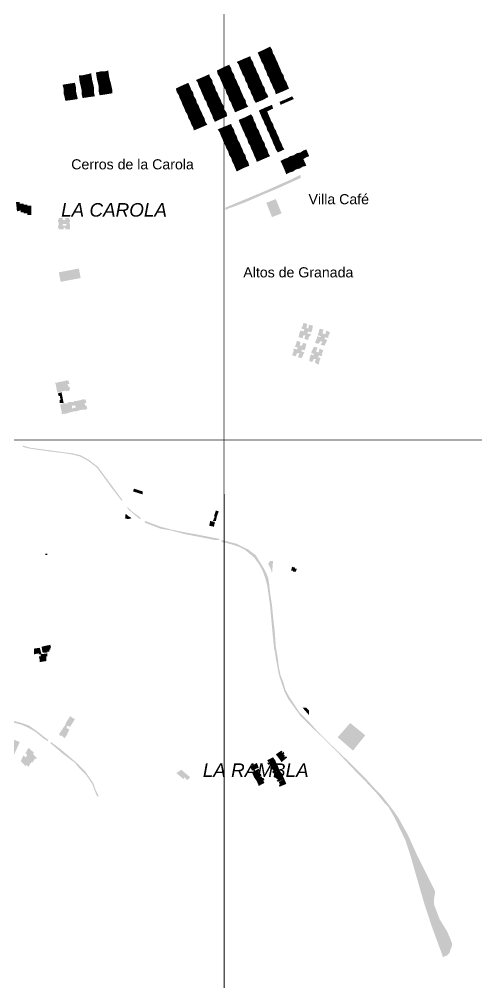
# Model space of a CAD drawing. Header units: millimetres. Extents: x -3588 to 75209, y -3737 to 38254.
# Drawn here: x 27976 to 28627, y 15898 to 17269 of the extents above; entities that cross this region are included whole.
import ezdxf

# ---------------------------------------------------------------- set-up
doc = ezdxf.new("R2010")
doc.units = ezdxf.units.MM
for name, color, linetype in [('H', 250, 'Continuous'), ('P', 253, 'Continuous'), ('T', 7, 'Continuous')]:
    doc.layers.add(name, color=color, linetype=linetype)

msp = doc.modelspace()

# ---------------------------------------------------------------- hatches: boundary and pattern name
at = {"layer": 'H', "linetype": 'Continuous'}
for points in [[(28335.563, 17225.967), (28325.96, 17221.726), (28324.84, 17225.967), (28332.746, 17229.92), (28335.563, 17225.967), (28335.563, 17225.967)], [(28305.636, 17212.412), (28297.746, 17208.187), (28294.913, 17212.412), (28304.515, 17216.365), (28305.636, 17212.412), (28305.636, 17212.412)], [(28325.96, 17221.726), (28316.646, 17217.773), (28315.238, 17221.726), (28324.84, 17225.967), (28325.96, 17221.726), (28325.96, 17221.726)], [(28328.793, 17216.365), (28319.191, 17212.412), (28316.646, 17217.773), (28325.96, 17221.726), (28328.793, 17216.365), (28328.793, 17216.365)], [(28330.201, 17212.412), (28320.599, 17208.187), (28319.191, 17212.412), (28328.793, 17216.365), (28330.201, 17212.412), (28330.201, 17212.412)], [(28336.971, 17220.317), (28328.793, 17216.365), (28325.96, 17221.726), (28335.563, 17225.967), (28336.971, 17220.317), (28336.971, 17220.317)], [(28339.516, 17216.365), (28330.201, 17212.412), (28328.793, 17216.365), (28336.971, 17220.317), (28339.516, 17216.365), (28339.516, 17216.365)], [(28340.924, 17212.412), (28332.746, 17208.187), (28330.201, 17212.412), (28339.516, 17216.365), (28340.924, 17212.412), (28340.924, 17212.412)], [(28267.819, 17194.632), (28258.217, 17190.679), (28257.096, 17196.04), (28264.986, 17199.993), (28267.819, 17194.632), (28267.819, 17194.632)], [(28277.421, 17198.872), (28267.819, 17194.632), (28264.986, 17199.993), (28274.588, 17204.234), (28277.421, 17198.872), (28277.421, 17198.872)], [(28297.746, 17208.187), (28288.144, 17204.234), (28285.311, 17208.187), (28294.913, 17212.412), (28297.746, 17208.187), (28297.746, 17208.187)], [(28298.866, 17204.234), (28289.552, 17199.993), (28288.144, 17204.234), (28297.746, 17208.187), (28298.866, 17204.234), (28298.866, 17204.234)], [(28301.683, 17198.872), (28292.097, 17194.632), (28289.552, 17199.993), (28298.866, 17204.234), (28301.683, 17198.872), (28301.683, 17198.872)], [(28308.468, 17208.187), (28298.866, 17204.234), (28297.746, 17208.187), (28305.636, 17212.412), (28308.468, 17208.187), (28308.468, 17208.187)], [(28309.877, 17202.809), (28301.683, 17198.872), (28298.866, 17204.234), (28308.468, 17208.187), (28309.877, 17202.809), (28309.877, 17202.809)], [(28312.421, 17198.872), (28303.107, 17194.632), (28301.683, 17198.872), (28309.877, 17202.809), (28312.421, 17198.872), (28312.421, 17198.872)], [(28332.746, 17208.187), (28323.432, 17204.234), (28320.599, 17208.187), (28330.201, 17212.412), (28332.746, 17208.187), (28332.746, 17208.187)], [(28334.154, 17202.809), (28324.84, 17198.872), (28323.432, 17204.234), (28332.746, 17208.187), (28334.154, 17202.809), (28334.154, 17202.809)], [(28336.971, 17198.872), (28327.385, 17194.632), (28324.84, 17198.872), (28334.154, 17202.809), (28336.971, 17198.872), (28336.971, 17198.872)], [(28343.757, 17206.762), (28334.154, 17202.809), (28332.746, 17208.187), (28340.924, 17212.412), (28343.757, 17206.762), (28343.757, 17206.762)], [(28345.165, 17202.809), (28336.971, 17198.872), (28334.154, 17202.809), (28343.757, 17206.762), (28345.165, 17202.809), (28345.165, 17202.809)], [(28347.709, 17197.448), (28338.395, 17193.223), (28336.971, 17198.872), (28345.165, 17202.809), (28347.709, 17197.448), (28347.709, 17197.448)], [(28067.388, 17181.076), (28061.739, 17179.668), (28060.619, 17189.27), (28065.98, 17189.27), (28067.388, 17181.076), (28067.388, 17181.076)], [(28074.174, 17182.485), (28071.341, 17181.076), (28067.388, 17181.076), (28065.98, 17189.27), (28072.75, 17190.679), (28074.174, 17182.485), (28074.174, 17182.485)], [(28079.535, 17182.485), (28074.174, 17182.485), (28072.75, 17190.679), (28078.111, 17192.087), (28079.535, 17182.485), (28079.535, 17182.485)], [(28093.074, 17185.317), (28086.305, 17183.909), (28084.896, 17193.223), (28091.666, 17194.632), (28093.074, 17185.317), (28093.074, 17185.317)], [(28098.436, 17186.438), (28095.619, 17185.317), (28093.074, 17185.317), (28091.666, 17194.632), (28097.027, 17194.632), (28098.436, 17186.438), (28098.436, 17186.438)], [(28105.221, 17181.076), (28097.027, 17179.668), (28095.619, 17185.317), (28098.436, 17186.438), (28103.813, 17186.438), (28105.221, 17181.076), (28105.221, 17181.076)], [(28103.813, 17186.438), (28098.436, 17186.438), (28097.027, 17194.632), (28102.389, 17196.04), (28103.813, 17186.438), (28103.813, 17186.438)], [(28237.892, 17182.485), (28229.986, 17178.548), (28227.169, 17182.485), (28236.772, 17186.438), (28237.892, 17182.485), (28237.892, 17182.485)], [(28247.494, 17186.438), (28237.892, 17182.485), (28236.772, 17186.438), (28246.086, 17190.679), (28247.494, 17186.438), (28247.494, 17186.438)], [(28250.311, 17182.485), (28240.709, 17178.548), (28237.892, 17182.485), (28247.494, 17186.438), (28250.311, 17182.485), (28250.311, 17182.485)], [(28269.227, 17190.679), (28261.033, 17186.438), (28258.217, 17190.679), (28267.819, 17194.632), (28269.227, 17190.679), (28269.227, 17190.679)], [(28271.772, 17186.438), (28262.458, 17182.485), (28261.033, 17186.438), (28269.227, 17190.679), (28271.772, 17186.438), (28271.772, 17186.438)], [(28273.18, 17181.076), (28264.986, 17177.123), (28262.458, 17182.485), (28271.772, 17186.438), (28273.18, 17181.076), (28273.18, 17181.076)], [(28278.541, 17194.632), (28269.227, 17190.679), (28267.819, 17194.632), (28277.421, 17198.872), (28278.541, 17194.632), (28278.541, 17194.632)], [(28281.358, 17190.679), (28271.772, 17186.438), (28269.227, 17190.679), (28278.541, 17194.632), (28281.358, 17190.679), (28281.358, 17190.679)], [(28282.782, 17185.317), (28273.18, 17181.076), (28271.772, 17186.438), (28281.358, 17190.679), (28282.782, 17185.317), (28282.782, 17185.317)], [(28303.107, 17194.632), (28293.505, 17190.679), (28292.097, 17194.632), (28301.683, 17198.872), (28303.107, 17194.632), (28303.107, 17194.632)], [(28305.636, 17190.679), (28296.322, 17186.438), (28293.505, 17190.679), (28303.107, 17194.632), (28305.636, 17190.679), (28305.636, 17190.679)], [(28307.06, 17185.317), (28297.746, 17181.076), (28296.322, 17186.438), (28305.636, 17190.679), (28307.06, 17185.317), (28307.06, 17185.317)], [(28313.83, 17194.632), (28305.636, 17190.679), (28303.107, 17194.632), (28312.421, 17198.872), (28313.83, 17194.632), (28313.83, 17194.632)], [(28316.646, 17189.27), (28307.06, 17185.317), (28305.636, 17190.679), (28313.83, 17194.632), (28316.646, 17189.27), (28316.646, 17189.27)], [(28318.071, 17185.317), (28309.877, 17181.076), (28307.06, 17185.317), (28316.646, 17189.27), (28318.071, 17185.317), (28318.071, 17185.317)], [(28338.395, 17193.223), (28328.793, 17189.27), (28327.385, 17194.632), (28336.971, 17198.872), (28338.395, 17193.223), (28338.395, 17193.223)], [(28340.924, 17189.27), (28331.61, 17185.317), (28328.793, 17189.27), (28338.395, 17193.223), (28340.924, 17189.27), (28340.924, 17189.27)], [(28342.332, 17185.317), (28332.746, 17181.076), (28331.61, 17185.317), (28340.924, 17189.27), (28342.332, 17185.317), (28342.332, 17185.317)], [(28349.118, 17193.223), (28340.924, 17189.27), (28338.395, 17193.223), (28347.709, 17197.448), (28349.118, 17193.223), (28349.118, 17193.223)], [(28351.934, 17189.27), (28342.332, 17185.317), (28340.924, 17189.27), (28349.118, 17193.223), (28351.934, 17189.27), (28351.934, 17189.27)], [(28353.071, 17183.909), (28345.165, 17179.668), (28342.332, 17185.317), (28351.934, 17189.27), (28353.071, 17183.909), (28353.071, 17183.909)], [(28047.064, 17171.762), (28038.886, 17170.354), (28037.461, 17175.715), (28045.655, 17177.123), (28047.064, 17171.762), (28047.064, 17171.762)], [(28056.378, 17172.898), (28047.064, 17171.762), (28045.655, 17177.123), (28054.97, 17178.548), (28056.378, 17172.898), (28056.378, 17172.898)], [(28056.378, 17167.537), (28048.2, 17164.993), (28047.064, 17171.762), (28056.378, 17172.898), (28056.378, 17167.537), (28056.378, 17167.537)], [(28071.341, 17175.715), (28063.163, 17174.307), (28061.739, 17179.668), (28067.388, 17181.076), (28071.341, 17181.076), (28071.341, 17175.715), (28071.341, 17175.715)], [(28072.75, 17170.354), (28064.572, 17167.537), (28063.163, 17174.307), (28071.341, 17175.715), (28072.75, 17170.354), (28072.75, 17170.354)], [(28080.944, 17177.123), (28071.341, 17175.715), (28071.341, 17181.076), (28074.174, 17182.485), (28079.535, 17182.485), (28080.944, 17177.123), (28080.944, 17177.123)], [(28082.064, 17171.762), (28072.75, 17170.354), (28071.341, 17175.715), (28080.944, 17177.123), (28082.064, 17171.762), (28082.064, 17171.762)], [(28097.027, 17179.668), (28087.713, 17178.548), (28086.305, 17183.909), (28093.074, 17185.317), (28095.619, 17185.317), (28097.027, 17179.668), (28097.027, 17179.668)], [(28097.027, 17174.307), (28088.849, 17172.898), (28087.713, 17178.548), (28097.027, 17179.668), (28097.027, 17174.307), (28097.027, 17174.307)], [(28098.436, 17167.537), (28088.849, 17166.113), (28088.849, 17172.898), (28097.027, 17174.307), (28098.436, 17167.537), (28098.436, 17167.537)], [(28106.629, 17175.715), (28097.027, 17174.307), (28097.027, 17179.668), (28105.221, 17181.076), (28106.629, 17175.715), (28106.629, 17175.715)], [(28108.038, 17168.946), (28098.436, 17167.537), (28097.027, 17174.307), (28106.629, 17175.715), (28108.038, 17168.946), (28108.038, 17168.946)], [(28209.661, 17168.946), (28200.059, 17164.993), (28198.651, 17170.354), (28206.845, 17174.307), (28209.661, 17168.946), (28209.661, 17168.946)], [(28218.976, 17172.898), (28209.661, 17168.946), (28206.845, 17174.307), (28216.447, 17178.548), (28218.976, 17172.898), (28218.976, 17172.898)], [(28220.384, 17168.946), (28210.798, 17164.993), (28209.661, 17168.946), (28218.976, 17172.898), (28220.384, 17168.946), (28220.384, 17168.946)], [(28240.709, 17178.548), (28231.122, 17174.307), (28229.986, 17178.548), (28237.892, 17182.485), (28240.709, 17178.548), (28240.709, 17178.548)], [(28242.133, 17172.898), (28233.939, 17168.946), (28231.122, 17174.307), (28240.709, 17178.548), (28242.133, 17172.898), (28242.133, 17172.898)], [(28244.662, 17168.946), (28235.347, 17164.993), (28233.939, 17168.946), (28242.133, 17172.898), (28244.662, 17168.946), (28244.662, 17168.946)], [(28251.447, 17177.123), (28242.133, 17172.898), (28240.709, 17178.548), (28250.311, 17182.485), (28251.447, 17177.123), (28251.447, 17177.123)], [(28254.264, 17172.898), (28244.662, 17168.946), (28242.133, 17172.898), (28251.447, 17177.123), (28254.264, 17172.898), (28254.264, 17172.898)], [(28255.672, 17167.537), (28246.086, 17163.584), (28244.662, 17168.946), (28254.264, 17172.898), (28255.672, 17167.537), (28255.672, 17167.537)], [(28275.997, 17177.123), (28266.411, 17172.898), (28264.986, 17177.123), (28273.18, 17181.076), (28275.997, 17177.123), (28275.997, 17177.123)], [(28277.421, 17172.898), (28269.227, 17168.946), (28266.411, 17172.898), (28275.997, 17177.123), (28277.421, 17172.898), (28277.421, 17172.898)], [(28279.95, 17167.537), (28270.636, 17163.584), (28269.227, 17168.946), (28277.421, 17172.898), (28279.95, 17167.537), (28279.95, 17167.537)], [(28285.311, 17181.076), (28275.997, 17177.123), (28273.18, 17181.076), (28282.782, 17185.317), (28285.311, 17181.076), (28285.311, 17181.076)], [(28286.735, 17177.123), (28277.421, 17172.898), (28275.997, 17177.123), (28285.311, 17181.076), (28286.735, 17177.123), (28286.735, 17177.123)], [(28289.552, 17171.762), (28279.95, 17167.537), (28277.421, 17172.898), (28286.735, 17177.123), (28289.552, 17171.762), (28289.552, 17171.762)], [(28309.877, 17181.076), (28300.274, 17177.123), (28297.746, 17181.076), (28307.06, 17185.317), (28309.877, 17181.076), (28309.877, 17181.076)], [(28311.285, 17175.715), (28301.683, 17171.762), (28300.274, 17177.123), (28309.877, 17181.076), (28311.285, 17175.715), (28311.285, 17175.715)], [(28313.83, 17171.762), (28304.515, 17167.537), (28301.683, 17171.762), (28311.285, 17175.715), (28313.83, 17171.762), (28313.83, 17171.762)], [(28320.599, 17179.668), (28311.285, 17175.715), (28309.877, 17181.076), (28318.071, 17185.317), (28320.599, 17179.668), (28320.599, 17179.668)], [(28322.007, 17175.715), (28313.83, 17171.762), (28311.285, 17175.715), (28320.599, 17179.668), (28322.007, 17175.715), (28322.007, 17175.715)], [(28324.84, 17171.762), (28315.238, 17167.537), (28313.83, 17171.762), (28322.007, 17175.715), (28324.84, 17171.762), (28324.84, 17171.762)], [(28345.165, 17179.668), (28335.563, 17175.715), (28332.746, 17181.076), (28342.332, 17185.317), (28345.165, 17179.668), (28345.165, 17179.668)], [(28346.285, 17175.715), (28336.971, 17171.762), (28335.563, 17175.715), (28345.165, 17179.668), (28346.285, 17175.715), (28346.285, 17175.715)], [(28349.118, 17171.762), (28339.516, 17167.537), (28336.971, 17171.762), (28346.285, 17175.715), (28349.118, 17171.762), (28349.118, 17171.762)], [(28355.887, 17179.668), (28346.285, 17175.715), (28345.165, 17179.668), (28353.071, 17183.909), (28355.887, 17179.668), (28355.887, 17179.668)], [(28357.296, 17175.715), (28349.118, 17171.762), (28346.285, 17175.715), (28355.887, 17179.668), (28357.296, 17175.715), (28357.296, 17175.715)], [(28359.84, 17170.354), (28350.526, 17166.113), (28349.118, 17171.762), (28357.296, 17175.715), (28359.84, 17170.354), (28359.84, 17170.354)], [(28048.2, 17164.993), (28038.886, 17163.584), (28038.886, 17170.354), (28047.064, 17171.762), (28048.2, 17164.993), (28048.2, 17164.993)], [(28049.608, 17159.343), (28040.294, 17158.223), (28038.886, 17163.584), (28048.2, 17164.993), (28049.608, 17159.343), (28049.608, 17159.343)], [(28049.608, 17153.982), (28041.414, 17152.846), (28040.294, 17158.223), (28049.608, 17159.343), (28049.608, 17153.982), (28049.608, 17153.982)], [(28057.786, 17160.752), (28049.608, 17159.343), (28048.2, 17164.993), (28056.378, 17167.537), (28057.786, 17160.752), (28057.786, 17160.752)], [(28059.21, 17155.39), (28049.608, 17153.982), (28049.608, 17159.343), (28057.786, 17160.752), (28059.21, 17155.39), (28059.21, 17155.39)], [(28074.174, 17163.584), (28064.572, 17162.16), (28064.572, 17167.537), (28072.75, 17170.354), (28074.174, 17163.584), (28074.174, 17163.584)], [(28075.294, 17158.223), (28065.98, 17156.799), (28064.572, 17162.16), (28074.174, 17163.584), (28075.294, 17158.223), (28075.294, 17158.223)], [(28082.064, 17164.993), (28074.174, 17163.584), (28072.75, 17170.354), (28082.064, 17171.762), (28082.064, 17164.993), (28082.064, 17164.993)], [(28083.488, 17159.343), (28075.294, 17158.223), (28074.174, 17163.584), (28082.064, 17164.993), (28083.488, 17159.343), (28083.488, 17159.343)], [(28099.86, 17162.16), (28090.258, 17160.752), (28088.849, 17166.113), (28098.436, 17167.537), (28099.86, 17162.16), (28099.86, 17162.16)], [(28108.038, 17163.584), (28099.86, 17162.16), (28098.436, 17167.537), (28108.038, 17168.946), (28108.038, 17163.584), (28108.038, 17163.584)], [(28210.798, 17164.993), (28202.892, 17160.752), (28200.059, 17164.993), (28209.661, 17168.946), (28210.798, 17164.993), (28210.798, 17164.993)], [(28213.614, 17160.752), (28204.012, 17156.799), (28202.892, 17160.752), (28210.798, 17164.993), (28213.614, 17160.752), (28213.614, 17160.752)], [(28215.023, 17155.39), (28206.845, 17151.437), (28204.012, 17156.799), (28213.614, 17160.752), (28215.023, 17155.39), (28215.023, 17155.39)], [(28223.217, 17164.993), (28213.614, 17160.752), (28210.798, 17164.993), (28220.384, 17168.946), (28223.217, 17164.993), (28223.217, 17164.993)], [(28224.337, 17159.343), (28215.023, 17155.39), (28213.614, 17160.752), (28223.217, 17164.993), (28224.337, 17159.343), (28224.337, 17159.343)], [(28227.169, 17155.39), (28217.567, 17151.437), (28215.023, 17155.39), (28224.337, 17159.343), (28227.169, 17155.39), (28227.169, 17155.39)], [(28246.086, 17163.584), (28237.892, 17159.343), (28235.347, 17164.993), (28244.662, 17168.946), (28246.086, 17163.584), (28246.086, 17163.584)], [(28248.903, 17159.343), (28239.3, 17155.39), (28237.892, 17159.343), (28246.086, 17163.584), (28248.903, 17159.343), (28248.903, 17159.343)], [(28250.311, 17155.39), (28242.133, 17151.437), (28239.3, 17155.39), (28248.903, 17159.343), (28250.311, 17155.39), (28250.311, 17155.39)], [(28258.217, 17163.584), (28248.903, 17159.343), (28246.086, 17163.584), (28255.672, 17167.537), (28258.217, 17163.584), (28258.217, 17163.584)], [(28259.625, 17159.343), (28250.311, 17155.39), (28248.903, 17159.343), (28258.217, 17163.584), (28259.625, 17159.343), (28259.625, 17159.343)], [(28262.458, 17153.982), (28252.855, 17150.029), (28250.311, 17155.39), (28259.625, 17159.343), (28262.458, 17153.982), (28262.458, 17153.982)], [(28281.358, 17163.584), (28273.18, 17159.343), (28270.636, 17163.584), (28279.95, 17167.537), (28281.358, 17163.584), (28281.358, 17163.584)], [(28284.191, 17158.223), (28274.588, 17153.982), (28273.18, 17159.343), (28281.358, 17163.584), (28284.191, 17158.223), (28284.191, 17158.223)], [(28285.311, 17153.982), (28277.421, 17150.029), (28274.588, 17153.982), (28284.191, 17158.223), (28285.311, 17153.982), (28285.311, 17153.982)], [(28290.96, 17167.537), (28281.358, 17163.584), (28279.95, 17167.537), (28289.552, 17171.762), (28290.96, 17167.537), (28290.96, 17167.537)], [(28293.505, 17162.16), (28284.191, 17158.223), (28281.358, 17163.584), (28290.96, 17167.537), (28293.505, 17162.16), (28293.505, 17162.16)], [(28294.913, 17158.223), (28285.311, 17153.982), (28284.191, 17158.223), (28293.505, 17162.16), (28294.913, 17158.223), (28294.913, 17158.223)], [(28297.746, 17153.982), (28288.144, 17150.029), (28285.311, 17153.982), (28294.913, 17158.223), (28297.746, 17153.982), (28297.746, 17153.982)], [(28315.238, 17167.537), (28305.636, 17163.584), (28304.515, 17167.537), (28313.83, 17171.762), (28315.238, 17167.537), (28315.238, 17167.537)], [(28318.071, 17162.16), (28308.468, 17158.223), (28305.636, 17163.584), (28315.238, 17167.537), (28318.071, 17162.16), (28318.071, 17162.16)], [(28319.191, 17158.223), (28309.877, 17153.982), (28308.468, 17158.223), (28318.071, 17162.16), (28319.191, 17158.223), (28319.191, 17158.223)], [(28322.007, 17153.982), (28312.421, 17150.029), (28309.877, 17153.982), (28319.191, 17158.223), (28322.007, 17153.982), (28322.007, 17153.982)], [(28325.96, 17166.113), (28318.071, 17162.16), (28315.238, 17167.537), (28324.84, 17171.762), (28325.96, 17166.113), (28325.96, 17166.113)], [(28328.793, 17162.16), (28319.191, 17158.223), (28318.071, 17162.16), (28325.96, 17166.113), (28328.793, 17162.16), (28328.793, 17162.16)], [(28330.201, 17158.223), (28322.007, 17153.982), (28319.191, 17158.223), (28328.793, 17162.16), (28330.201, 17158.223), (28330.201, 17158.223)], [(28350.526, 17166.113), (28340.924, 17162.16), (28339.516, 17167.537), (28349.118, 17171.762), (28350.526, 17166.113), (28350.526, 17166.113)], [(28366.61, 17155.39), (28357.296, 17151.437), (28355.887, 17155.39), (28364.081, 17159.343), (28366.61, 17155.39), (28366.61, 17155.39)], [(28217.567, 17151.437), (28208.253, 17147.213), (28206.845, 17151.437), (28215.023, 17155.39), (28217.567, 17151.437), (28217.567, 17151.437)], [(28218.976, 17146.076), (28210.798, 17141.835), (28208.253, 17147.213), (28217.567, 17151.437), (28218.976, 17146.076), (28218.976, 17146.076)], [(28221.808, 17141.835), (28212.206, 17137.898), (28210.798, 17141.835), (28218.976, 17146.076), (28221.808, 17141.835), (28221.808, 17141.835)], [(28228.578, 17150.029), (28218.976, 17146.076), (28217.567, 17151.437), (28227.169, 17155.39), (28228.578, 17150.029), (28228.578, 17150.029)], [(28231.122, 17146.076), (28221.808, 17141.835), (28218.976, 17146.076), (28228.578, 17150.029), (28231.122, 17146.076), (28231.122, 17146.076)], [(28232.531, 17141.835), (28223.217, 17137.898), (28221.808, 17141.835), (28231.122, 17146.076), (28232.531, 17141.835), (28232.531, 17141.835)], [(28252.855, 17150.029), (28243.541, 17146.076), (28242.133, 17151.437), (28250.311, 17155.39), (28252.855, 17150.029), (28252.855, 17150.029)], [(28254.264, 17146.076), (28246.086, 17141.835), (28243.541, 17146.076), (28252.855, 17150.029), (28254.264, 17146.076), (28254.264, 17146.076)], [(28257.096, 17141.835), (28247.494, 17137.898), (28246.086, 17141.835), (28254.264, 17146.076), (28257.096, 17141.835), (28257.096, 17141.835)], [(28263.866, 17150.029), (28254.264, 17146.076), (28252.855, 17150.029), (28262.458, 17153.982), (28263.866, 17150.029), (28263.866, 17150.029)], [(28266.411, 17146.076), (28257.096, 17141.835), (28254.264, 17146.076), (28263.866, 17150.029), (28266.411, 17146.076), (28266.411, 17146.076)], [(28267.819, 17140.427), (28258.217, 17136.474), (28257.096, 17141.835), (28266.411, 17146.076), (28267.819, 17140.427), (28267.819, 17140.427)], [(28288.144, 17150.029), (28278.541, 17146.076), (28277.421, 17150.029), (28285.311, 17153.982), (28288.144, 17150.029), (28288.144, 17150.029)], [(28289.552, 17144.668), (28281.358, 17140.427), (28278.541, 17146.076), (28288.144, 17150.029), (28289.552, 17144.668), (28289.552, 17144.668)], [(28292.097, 17140.427), (28282.782, 17136.474), (28281.358, 17140.427), (28289.552, 17144.668), (28292.097, 17140.427), (28292.097, 17140.427)], [(28298.866, 17148.621), (28289.552, 17144.668), (28288.144, 17150.029), (28297.746, 17153.982), (28298.866, 17148.621), (28298.866, 17148.621)], [(28301.683, 17144.668), (28292.097, 17140.427), (28289.552, 17144.668), (28298.866, 17148.621), (28301.683, 17144.668), (28301.683, 17144.668)], [(28336.971, 17141.835), (28328.793, 17137.898), (28325.96, 17143.26), (28335.563, 17147.213), (28336.971, 17141.835), (28336.971, 17141.835)], [(28357.296, 17151.437), (28347.709, 17147.213), (28346.285, 17151.437), (28355.887, 17155.39), (28357.296, 17151.437), (28357.296, 17151.437)], [(28223.217, 17137.898), (28215.023, 17133.657), (28212.206, 17137.898), (28221.808, 17141.835), (28223.217, 17137.898), (28223.217, 17137.898)], [(28225.761, 17132.521), (28216.447, 17128.296), (28215.023, 17133.657), (28223.217, 17137.898), (28225.761, 17132.521), (28225.761, 17132.521)], [(28227.169, 17128.296), (28218.976, 17124.343), (28216.447, 17128.296), (28225.761, 17132.521), (28227.169, 17128.296), (28227.169, 17128.296)], [(28235.347, 17136.474), (28225.761, 17132.521), (28223.217, 17137.898), (28232.531, 17141.835), (28235.347, 17136.474), (28235.347, 17136.474)], [(28236.772, 17132.521), (28227.169, 17128.296), (28225.761, 17132.521), (28235.347, 17136.474), (28236.772, 17132.521), (28236.772, 17132.521)], [(28239.3, 17128.296), (28229.986, 17124.343), (28227.169, 17128.296), (28236.772, 17132.521), (28239.3, 17128.296), (28239.3, 17128.296)], [(28258.217, 17136.474), (28250.311, 17132.521), (28247.494, 17137.898), (28257.096, 17141.835), (28258.217, 17136.474), (28258.217, 17136.474)], [(28261.033, 17132.521), (28251.447, 17128.296), (28250.311, 17132.521), (28258.217, 17136.474), (28261.033, 17132.521), (28261.033, 17132.521)], [(28262.458, 17126.888), (28254.264, 17122.935), (28251.447, 17128.296), (28261.033, 17132.521), (28262.458, 17126.888), (28262.458, 17126.888)], [(28270.636, 17136.474), (28261.033, 17132.521), (28258.217, 17136.474), (28267.819, 17140.427), (28270.636, 17136.474), (28270.636, 17136.474)], [(28271.772, 17131.113), (28262.458, 17126.888), (28261.033, 17132.521), (28270.636, 17136.474), (28271.772, 17131.113), (28271.772, 17131.113)], [(28308.468, 17129.704), (28298.866, 17125.752), (28297.746, 17129.704), (28305.636, 17133.657), (28308.468, 17129.704), (28308.468, 17129.704)], [(28328.793, 17137.898), (28319.191, 17133.657), (28316.646, 17139.019), (28325.96, 17143.26), (28328.793, 17137.898), (28328.793, 17137.898)], [(28330.201, 17133.657), (28320.599, 17129.704), (28319.191, 17133.657), (28328.793, 17137.898), (28330.201, 17133.657), (28330.201, 17133.657)], [(28332.746, 17128.296), (28323.432, 17124.343), (28320.599, 17129.704), (28330.201, 17133.657), (28332.746, 17128.296), (28332.746, 17128.296)], [(28229.986, 17124.343), (28220.384, 17120.102), (28218.976, 17124.343), (28227.169, 17128.296), (28229.986, 17124.343), (28229.986, 17124.343)], [(28231.122, 17118.982), (28223.217, 17114.741), (28220.384, 17120.102), (28229.986, 17124.343), (28231.122, 17118.982), (28231.122, 17118.982)], [(28233.939, 17114.741), (28224.337, 17110.788), (28223.217, 17114.741), (28231.122, 17118.982), (28233.939, 17114.741), (28233.939, 17114.741)], [(28240.709, 17122.935), (28231.122, 17118.982), (28229.986, 17124.343), (28239.3, 17128.296), (28240.709, 17122.935), (28240.709, 17122.935)], [(28243.541, 17118.982), (28233.939, 17114.741), (28231.122, 17118.982), (28240.709, 17122.935), (28243.541, 17118.982), (28243.541, 17118.982)], [(28278.541, 17116.149), (28269.227, 17112.196), (28267.819, 17116.149), (28277.421, 17120.102), (28278.541, 17116.149), (28278.541, 17116.149)], [(28298.866, 17125.752), (28289.552, 17121.511), (28288.144, 17125.752), (28297.746, 17129.704), (28298.866, 17125.752), (28298.866, 17125.752)], [(28301.683, 17120.102), (28292.097, 17116.149), (28289.552, 17121.511), (28298.866, 17125.752), (28301.683, 17120.102), (28301.683, 17120.102)], [(28303.107, 17116.149), (28293.505, 17112.196), (28292.097, 17116.149), (28301.683, 17120.102), (28303.107, 17116.149), (28303.107, 17116.149)], [(28309.877, 17124.343), (28301.683, 17120.102), (28298.866, 17125.752), (28308.468, 17129.704), (28309.877, 17124.343), (28309.877, 17124.343)], [(28312.421, 17120.102), (28303.107, 17116.149), (28301.683, 17120.102), (28309.877, 17124.343), (28312.421, 17120.102), (28312.421, 17120.102)], [(28313.83, 17114.741), (28305.636, 17110.788), (28303.107, 17116.149), (28312.421, 17120.102), (28313.83, 17114.741), (28313.83, 17114.741)], [(28334.154, 17124.343), (28324.84, 17120.102), (28323.432, 17124.343), (28332.746, 17128.296), (28334.154, 17124.343), (28334.154, 17124.343)], [(28336.971, 17120.102), (28327.385, 17116.149), (28324.84, 17120.102), (28334.154, 17124.343), (28336.971, 17120.102), (28336.971, 17120.102)], [(28338.395, 17114.741), (28328.793, 17110.788), (28327.385, 17116.149), (28336.971, 17120.102), (28338.395, 17114.741), (28338.395, 17114.741)], [(28269.227, 17112.196), (28261.033, 17107.971), (28258.217, 17112.196), (28267.819, 17116.149), (28269.227, 17112.196), (28269.227, 17112.196)], [(28271.772, 17107.971), (28262.458, 17104.018), (28261.033, 17107.971), (28269.227, 17112.196), (28271.772, 17107.971), (28271.772, 17107.971)], [(28273.18, 17102.61), (28264.986, 17098.657), (28262.458, 17104.018), (28271.772, 17107.971), (28273.18, 17102.61), (28273.18, 17102.61)], [(28281.358, 17112.196), (28271.772, 17107.971), (28269.227, 17112.196), (28278.541, 17116.149), (28281.358, 17112.196), (28281.358, 17112.196)], [(28282.782, 17106.563), (28273.18, 17102.61), (28271.772, 17107.971), (28281.358, 17112.196), (28282.782, 17106.563), (28282.782, 17106.563)], [(28285.311, 17102.61), (28275.997, 17098.657), (28273.18, 17102.61), (28282.782, 17106.563), (28285.311, 17102.61), (28285.311, 17102.61)], [(28305.636, 17110.788), (28296.322, 17106.563), (28293.505, 17112.196), (28303.107, 17116.149), (28305.636, 17110.788), (28305.636, 17110.788)], [(28307.06, 17106.563), (28297.746, 17102.61), (28296.322, 17106.563), (28305.636, 17110.788), (28307.06, 17106.563), (28307.06, 17106.563)], [(28309.877, 17102.61), (28300.274, 17098.657), (28297.746, 17102.61), (28307.06, 17106.563), (28309.877, 17102.61), (28309.877, 17102.61)], [(28316.646, 17110.788), (28307.06, 17106.563), (28305.636, 17110.788), (28313.83, 17114.741), (28316.646, 17110.788), (28316.646, 17110.788)], [(28318.071, 17106.563), (28309.877, 17102.61), (28307.06, 17106.563), (28316.646, 17110.788), (28318.071, 17106.563), (28318.071, 17106.563)], [(28320.599, 17101.186), (28311.285, 17097.249), (28309.877, 17102.61), (28318.071, 17106.563), (28320.599, 17101.186), (28320.599, 17101.186)], [(28340.924, 17110.788), (28331.61, 17106.563), (28328.793, 17110.788), (28338.395, 17114.741), (28340.924, 17110.788), (28340.924, 17110.788)], [(28342.332, 17106.563), (28332.746, 17102.61), (28331.61, 17106.563), (28340.924, 17110.788), (28342.332, 17106.563), (28342.332, 17106.563)], [(28345.165, 17101.186), (28335.563, 17097.249), (28332.746, 17102.61), (28342.332, 17106.563), (28345.165, 17101.186), (28345.165, 17101.186)], [(28275.997, 17098.657), (28266.411, 17094.416), (28264.986, 17098.657), (28273.18, 17102.61), (28275.997, 17098.657), (28275.997, 17098.657)], [(28277.421, 17093.008), (28269.227, 17089.055), (28266.411, 17094.416), (28275.997, 17098.657), (28277.421, 17093.008), (28277.421, 17093.008)], [(28279.95, 17089.055), (28270.636, 17085.102), (28269.227, 17089.055), (28277.421, 17093.008), (28279.95, 17089.055), (28279.95, 17089.055)], [(28286.735, 17097.249), (28277.421, 17093.008), (28275.997, 17098.657), (28285.311, 17102.61), (28286.735, 17097.249), (28286.735, 17097.249)], [(28289.552, 17093.008), (28279.95, 17089.055), (28277.421, 17093.008), (28286.735, 17097.249), (28289.552, 17093.008), (28289.552, 17093.008)], [(28290.96, 17089.055), (28281.358, 17085.102), (28279.95, 17089.055), (28289.552, 17093.008), (28290.96, 17089.055), (28290.96, 17089.055)], [(28311.285, 17097.249), (28301.683, 17093.008), (28300.274, 17098.657), (28309.877, 17102.61), (28311.285, 17097.249), (28311.285, 17097.249)], [(28313.83, 17093.008), (28304.515, 17089.055), (28301.683, 17093.008), (28311.285, 17097.249), (28313.83, 17093.008), (28313.83, 17093.008)], [(28315.238, 17089.055), (28305.636, 17085.102), (28304.515, 17089.055), (28313.83, 17093.008), (28315.238, 17089.055), (28315.238, 17089.055)], [(28322.007, 17097.249), (28313.83, 17093.008), (28311.285, 17097.249), (28320.599, 17101.186), (28322.007, 17097.249), (28322.007, 17097.249)], [(28324.84, 17093.008), (28315.238, 17089.055), (28313.83, 17093.008), (28322.007, 17097.249), (28324.84, 17093.008), (28324.84, 17093.008)], [(28325.96, 17087.647), (28318.071, 17083.694), (28315.238, 17089.055), (28324.84, 17093.008), (28325.96, 17087.647), (28325.96, 17087.647)], [(28346.285, 17097.249), (28336.971, 17093.008), (28335.563, 17097.249), (28345.165, 17101.186), (28346.285, 17097.249), (28346.285, 17097.249)], [(28349.118, 17091.872), (28339.516, 17087.647), (28336.971, 17093.008), (28346.285, 17097.249), (28349.118, 17091.872), (28349.118, 17091.872)], [(28350.526, 17087.647), (28340.924, 17083.694), (28339.516, 17087.647), (28349.118, 17091.872), (28350.526, 17087.647), (28350.526, 17087.647)], [(28281.358, 17085.102), (28273.18, 17080.861), (28270.636, 17085.102), (28279.95, 17089.055), (28281.358, 17085.102), (28281.358, 17085.102)], [(28284.191, 17079.453), (28274.588, 17075.5), (28273.18, 17080.861), (28281.358, 17085.102), (28284.191, 17079.453), (28284.191, 17079.453)], [(28285.311, 17075.5), (28277.421, 17071.547), (28274.588, 17075.5), (28284.191, 17079.453), (28285.311, 17075.5), (28285.311, 17075.5)], [(28293.505, 17083.694), (28284.191, 17079.453), (28281.358, 17085.102), (28290.96, 17089.055), (28293.505, 17083.694), (28293.505, 17083.694)], [(28294.913, 17079.453), (28285.311, 17075.5), (28284.191, 17079.453), (28293.505, 17083.694), (28294.913, 17079.453), (28294.913, 17079.453)], [(28297.746, 17075.5), (28288.144, 17071.547), (28285.311, 17075.5), (28294.913, 17079.453), (28297.746, 17075.5), (28297.746, 17075.5)], [(28318.071, 17083.694), (28308.468, 17079.453), (28305.636, 17085.102), (28315.238, 17089.055), (28318.071, 17083.694), (28318.071, 17083.694)], [(28319.191, 17079.453), (28309.877, 17075.5), (28308.468, 17079.453), (28318.071, 17083.694), (28319.191, 17079.453), (28319.191, 17079.453)], [(28322.007, 17074.092), (28312.421, 17070.139), (28309.877, 17075.5), (28319.191, 17079.453), (28322.007, 17074.092), (28322.007, 17074.092)], [(28328.793, 17083.694), (28319.191, 17079.453), (28318.071, 17083.694), (28325.96, 17087.647), (28328.793, 17083.694), (28328.793, 17083.694)], [(28330.201, 17078.333), (28322.007, 17074.092), (28319.191, 17079.453), (28328.793, 17083.694), (28330.201, 17078.333), (28330.201, 17078.333)], [(28332.746, 17074.092), (28323.432, 17070.139), (28322.007, 17074.092), (28330.201, 17078.333), (28332.746, 17074.092), (28332.746, 17074.092)], [(28353.071, 17083.694), (28343.757, 17079.453), (28340.924, 17083.694), (28350.526, 17087.647), (28353.071, 17083.694), (28353.071, 17083.694)], [(28374.804, 17068.73), (28370.851, 17065.914), (28366.61, 17075.5), (28370.851, 17078.333), (28374.804, 17068.73), (28374.804, 17068.73)], [(28380.165, 17070.139), (28374.804, 17068.73), (28370.851, 17078.333), (28376.212, 17079.453), (28380.165, 17070.139), (28380.165, 17070.139)], [(28384.406, 17072.683), (28380.165, 17070.139), (28376.212, 17079.453), (28380.165, 17082.285), (28384.406, 17072.683), (28384.406, 17072.683)], [(28388.359, 17074.092), (28384.406, 17072.683), (28380.165, 17082.285), (28384.406, 17083.694), (28388.359, 17074.092), (28388.359, 17074.092)], [(28288.144, 17071.547), (28278.541, 17067.322), (28277.421, 17071.547), (28285.311, 17075.5), (28288.144, 17071.547), (28288.144, 17071.547)], [(28289.552, 17065.914), (28281.358, 17061.961), (28278.541, 17067.322), (28288.144, 17071.547), (28289.552, 17065.914), (28289.552, 17065.914)], [(28292.097, 17061.961), (28282.782, 17058.008), (28281.358, 17061.961), (28289.552, 17065.914), (28292.097, 17061.961), (28292.097, 17061.961)], [(28298.866, 17070.139), (28289.552, 17065.914), (28288.144, 17071.547), (28297.746, 17075.5), (28298.866, 17070.139), (28298.866, 17070.139)], [(28301.683, 17065.914), (28292.097, 17061.961), (28289.552, 17065.914), (28298.866, 17070.139), (28301.683, 17065.914), (28301.683, 17065.914)], [(28303.107, 17060.536), (28293.505, 17056.599), (28292.097, 17061.961), (28301.683, 17065.914), (28303.107, 17060.536), (28303.107, 17060.536)], [(28323.432, 17070.139), (28313.83, 17065.914), (28312.421, 17070.139), (28322.007, 17074.092), (28323.432, 17070.139), (28323.432, 17070.139)], [(28357.296, 17060.536), (28351.934, 17058.008), (28347.709, 17067.322), (28353.071, 17070.139), (28357.296, 17060.536), (28357.296, 17060.536)], [(28361.249, 17061.961), (28357.296, 17060.536), (28353.071, 17070.139), (28357.296, 17071.547), (28361.249, 17061.961), (28361.249, 17061.961)], [(28365.49, 17064.777), (28361.249, 17061.961), (28357.296, 17071.547), (28361.249, 17074.092), (28365.49, 17064.777), (28365.49, 17064.777)], [(28370.851, 17065.914), (28365.49, 17064.777), (28361.249, 17074.092), (28366.61, 17075.5), (28370.851, 17065.914), (28370.851, 17065.914)], [(28369.442, 17055.175), (28365.49, 17052.359), (28361.249, 17061.961), (28365.49, 17064.777), (28369.442, 17055.175), (28369.442, 17055.175)], [(28374.804, 17056.599), (28369.442, 17055.175), (28365.49, 17064.777), (28370.851, 17065.914), (28374.804, 17056.599), (28374.804, 17056.599)], [(28379.045, 17059.128), (28374.804, 17056.599), (28370.851, 17065.914), (28374.804, 17068.73), (28379.045, 17059.128), (28379.045, 17059.128)], [(28384.406, 17060.536), (28379.045, 17059.128), (28374.804, 17068.73), (28380.165, 17070.139), (28384.406, 17060.536), (28384.406, 17060.536)], [(28293.505, 17056.599), (28285.311, 17052.359), (28282.782, 17058.008), (28292.097, 17061.961), (28293.505, 17056.599), (28293.505, 17056.599)], [(28361.249, 17051.222), (28355.887, 17048.406), (28351.934, 17058.008), (28357.296, 17060.536), (28361.249, 17051.222), (28361.249, 17051.222)], [(28365.49, 17052.359), (28361.249, 17051.222), (28357.296, 17060.536), (28361.249, 17061.961), (28365.49, 17052.359), (28365.49, 17052.359)], [(28364.081, 17041.636), (28374.804, 17046.997), (28376.212, 17046.997), (28376.212, 17045.589), (28376.212, 17044.453), (28376.212, 17043.044), (28366.61, 17038.803), (28346.285, 17029.489), (28323.432, 17019.887), (28298.866, 17009.164), (28281.358, 17002.395), (28273.18, 16999.562), (28270.636, 16998.154), (28269.227, 16998.154), (28269.227, 16999.562), (28269.227, 17000.987), (28308.468, 17017.358), (28327.385, 17025.264), (28364.081, 17041.636), (28364.081, 17041.636)], [(27976.487, 17006.348), (27977.912, 16997.034), (27972.55, 16995.625), (27971.126, 17009.164), (27976.487, 17009.164), (27976.487, 17006.348), (27976.487, 17006.348)], [(28335.563, 16987.431), (28327.385, 17007.756), (28340.924, 17013.117), (28349.118, 16992.793), (28335.563, 16987.431), (28335.563, 16987.431)], [(27981.865, 17004.94), (27981.865, 16994.201), (27977.912, 16994.201), (27977.912, 16997.034), (27976.487, 17006.348), (27981.865, 17006.348), (27981.865, 17004.94), (27981.865, 17004.94)], [(27987.226, 17003.803), (27987.226, 16992.793), (27981.865, 16992.793), (27981.865, 16994.201), (27981.865, 17004.94), (27987.226, 17004.94), (27987.226, 17003.803), (27987.226, 17003.803)], [(27992.875, 16990.248), (27987.226, 16990.248), (27987.226, 16992.793), (27987.226, 17003.803), (27992.875, 17003.803), (27992.875, 16990.248), (27992.875, 16990.248)], [(28047.064, 16986.023), (28047.064, 16983.479), (28048.2, 16983.479), (28048.2, 16980.662), (28047.064, 16980.662), (28048.2, 16975.301), (28048.2, 16972.468), (28048.2, 16969.923), (28041.414, 16969.923), (28041.414, 16972.468), (28042.839, 16975.301), (28042.839, 16977.829), (28037.461, 16977.829), (28037.461, 16975.301), (28042.839, 16975.301), (28041.414, 16972.468), (28038.886, 16972.468), (28038.886, 16969.923), (28032.1, 16969.923), (28032.1, 16972.468), (28030.692, 16972.468), (28030.692, 16975.301), (28032.1, 16975.301), (28032.1, 16980.662), (28030.692, 16980.662), (28030.692, 16983.479), (28032.1, 16983.479), (28032.1, 16986.023), (28033.525, 16986.023), (28037.461, 16986.023), (28037.461, 16983.479), (28041.414, 16983.479), (28041.414, 16986.023), (28047.064, 16986.023), (28047.064, 16986.023)], [(28034.645, 16895.41), (28032.1, 16908.949), (28060.619, 16914.326), (28063.163, 16900.771), (28034.645, 16895.41), (28034.645, 16895.41)], [(28385.814, 16835.556), (28384.406, 16830.195), (28386.935, 16828.787), (28388.359, 16834.436), (28393.72, 16833.028), (28392.584, 16826.242), (28391.176, 16823.425), (28386.935, 16824.834), (28385.814, 16822.017), (28391.176, 16820.881), (28389.767, 16818.064), (28388.359, 16818.064), (28386.935, 16812.703), (28381.573, 16814.111), (28382.982, 16819.472), (28380.165, 16819.472), (28379.045, 16815.231), (28373.395, 16816.64), (28374.804, 16823.425), (28376.212, 16826.242), (28380.165, 16824.834), (28381.573, 16827.65), (28377.62, 16828.787), (28377.62, 16831.603), (28379.045, 16831.603), (28380.165, 16836.965), (28385.814, 16835.556), (28385.814, 16835.556)], [(28407.259, 16827.65), (28408.684, 16827.65), (28407.259, 16822.017), (28411.5, 16820.881), (28412.909, 16826.242), (28418.27, 16823.425), (28415.453, 16818.064), (28415.453, 16815.231), (28411.5, 16816.64), (28410.092, 16814.111), (28414.045, 16812.703), (28412.909, 16809.87), (28410.092, 16804.509), (28404.731, 16805.917), (28407.259, 16809.87), (28404.731, 16811.279), (28401.898, 16807.326), (28396.537, 16808.462), (28399.369, 16815.231), (28399.369, 16818.064), (28404.731, 16816.64), (28404.731, 16818.064), (28400.49, 16819.472), (28401.898, 16823.425), (28403.306, 16828.787), (28407.259, 16827.65), (28407.259, 16827.65)], [(28384.406, 16807.326), (28382.982, 16800.556), (28381.573, 16797.739), (28377.62, 16799.148), (28377.62, 16796.315), (28381.573, 16794.907), (28380.165, 16792.378), (28379.045, 16789.546), (28377.62, 16787.001), (28372.259, 16788.137), (28374.804, 16793.787), (28370.851, 16793.787), (28369.442, 16789.546), (28364.081, 16790.954), (28366.61, 16797.739), (28365.49, 16797.739), (28366.61, 16800.556), (28370.851, 16799.148), (28372.259, 16801.692), (28368.034, 16803.101), (28369.442, 16805.917), (28370.851, 16811.279), (28376.212, 16809.87), (28374.804, 16804.509), (28377.62, 16804.509), (28380.165, 16808.462), (28384.406, 16807.326), (28384.406, 16807.326)], [(28400.49, 16801.692), (28397.945, 16796.315), (28401.898, 16794.907), (28403.306, 16800.556), (28408.684, 16797.739), (28406.139, 16792.378), (28407.259, 16792.378), (28406.139, 16789.546), (28401.898, 16790.954), (28401.898, 16789.546), (28400.49, 16788.137), (28404.731, 16787.001), (28403.306, 16784.184), (28401.898, 16777.415), (28396.537, 16780.231), (28397.945, 16785.593), (28395.128, 16785.593), (28392.584, 16781.368), (28388.359, 16782.776), (28389.767, 16789.546), (28391.176, 16792.378), (28395.128, 16790.954), (28395.128, 16792.378), (28391.176, 16794.907), (28392.584, 16797.739), (28395.128, 16803.101), (28400.49, 16801.692), (28400.49, 16801.692)], [(28044.247, 16755.666), (28044.247, 16754.257), (28045.655, 16755.666), (28047.064, 16750.304), (28044.247, 16750.304), (28045.655, 16746.352), (28047.064, 16746.352), (28048.2, 16742.127), (28047.064, 16742.127), (28047.064, 16740.718), (28042.839, 16739.582), (28042.839, 16740.718), (28036.053, 16739.582), (28033.525, 16738.174), (28029.284, 16738.174), (28029.284, 16740.718), (28027.875, 16748.896), (28026.739, 16751.729), (28030.692, 16751.729), (28030.692, 16753.137), (28033.525, 16753.137), (28040.294, 16754.257), (28044.247, 16755.666), (28044.247, 16755.666)], [(28036.053, 16738.174), (28038.886, 16723.21), (28033.525, 16723.21), (28033.525, 16727.163), (28034.645, 16727.163), (28033.525, 16732.812), (28032.1, 16732.812), (28030.692, 16736.765), (28036.053, 16738.174), (28036.053, 16738.174)], [(28052.425, 16724.618), (28053.849, 16719.257), (28051.017, 16719.257), (28051.017, 16715.016), (28053.849, 16716.441), (28054.97, 16711.079), (28053.849, 16711.079), (28048.2, 16709.655), (28042.839, 16708.247), (28040.294, 16706.838), (28040.294, 16708.247), (28036.053, 16706.838), (28036.053, 16711.079), (28034.645, 16717.849), (28033.525, 16720.393), (28037.461, 16721.802), (28036.053, 16721.802), (28040.294, 16723.21), (28040.294, 16721.802), (28045.655, 16723.21), (28045.655, 16724.618), (28051.017, 16724.618), (28052.425, 16724.618), (28052.425, 16724.618)], [(28054.97, 16711.079), (28053.849, 16716.441), (28056.378, 16716.441), (28054.97, 16720.393), (28053.849, 16719.257), (28052.425, 16724.618), (28053.849, 16724.618), (28053.849, 16726.027), (28057.786, 16726.027), (28063.163, 16727.163), (28067.388, 16728.571), (28068.525, 16727.163), (28069.933, 16728.571), (28071.341, 16723.21), (28068.525, 16723.21), (28069.933, 16719.257), (28071.341, 16719.257), (28072.75, 16715.016), (28071.341, 16715.016), (28071.341, 16713.608), (28067.388, 16713.608), (28065.98, 16713.608), (28060.619, 16712.488), (28056.378, 16711.079), (28054.97, 16711.079), (28054.97, 16711.079)], [(27980.44, 16660.828), (27980.44, 16662.236), (27981.865, 16662.236), (27991.451, 16659.419), (28021.09, 16655.466), (28041.414, 16652.634), (28051.017, 16651.514), (28063.163, 16648.681), (28075.294, 16641.911), (28087.713, 16632.309), (28106.629, 16606.623), (28122.713, 16584.89), (28121.593, 16583.754), (28105.221, 16605.215), (28086.305, 16631.189), (28074.174, 16640.503), (28061.739, 16647.273), (28049.608, 16650.105), (28040.294, 16651.514), (28019.969, 16654.042), (27990.042, 16658.283), (27980.44, 16660.828), (27980.44, 16660.828)], [(28137.677, 16597.309), (28139.085, 16601.262), (28151.232, 16597.309), (28151.232, 16593.068), (28137.677, 16597.309), (28137.677, 16597.309)], [(28129.499, 16575.576), (28133.724, 16571.335), (28136.268, 16568.806), (28141.918, 16564.565), (28145.871, 16562.021), (28148.687, 16559.204), (28148.687, 16557.796), (28145.871, 16559.204), (28140.509, 16563.429), (28136.268, 16567.382), (28132.315, 16570.215), (28129.499, 16574.168), (28129.499, 16575.576), (28129.499, 16575.576)], [(28259.625, 16568.806), (28257.096, 16562.021), (28254.264, 16562.021), (28252.855, 16562.021), (28255.672, 16570.215), (28259.625, 16568.806), (28259.625, 16568.806)], [(28130.907, 16557.796), (28125.546, 16559.204), (28126.954, 16560.612), (28126.954, 16564.565), (28128.363, 16564.565), (28130.907, 16562.021), (28133.724, 16560.612), (28135.148, 16559.204), (28130.907, 16557.796), (28130.907, 16557.796)], [(28155.473, 16552.419), (28154.048, 16553.843), (28155.473, 16555.251), (28162.242, 16552.419), (28176.918, 16547.057), (28191.881, 16543.104), (28212.206, 16538.879), (28227.169, 16536.335), (28255.672, 16530.685), (28261.033, 16529.565), (28259.625, 16528.157), (28254.264, 16528.157), (28227.169, 16533.518), (28212.206, 16536.335), (28191.881, 16541.696), (28176.918, 16544.241), (28162.242, 16549.89), (28155.473, 16552.419), (28155.473, 16552.419)], [(28254.264, 16553.843), (28252.855, 16547.057), (28246.086, 16548.482), (28247.494, 16555.251), (28254.264, 16553.843), (28254.264, 16553.843)], [(28257.096, 16562.021), (28255.672, 16555.251), (28251.447, 16555.251), (28254.264, 16562.021), (28257.096, 16562.021), (28257.096, 16562.021)], [(28263.866, 16528.157), (28285.311, 16522.78), (28301.683, 16514.602), (28312.421, 16506.408), (28324.84, 16486.083), (28327.385, 16480.722), (28330.201, 16473.952), (28331.61, 16464.35), (28332.746, 16453.628), (28335.563, 16434.711), (28336.971, 16419.748), (28339.516, 16396.606), (28340.924, 16376.282), (28343.757, 16360.182), (28345.165, 16347.763), (28347.709, 16335.632), (28351.934, 16324.91), (28354.479, 16315.308), (28361.249, 16303.161), (28374.804, 16282.836), (28388.359, 16269.297), (28401.898, 16254.333), (28415.453, 16240.778), (28442.547, 16215.092), (28458.919, 16198.72), (28469.658, 16187.998), (28480.668, 16175.851), (28487.438, 16169.082), (28491.391, 16164.841), (28502.113, 16151.301), (28510.307, 16140.563), (28515.668, 16132.385), (28529.208, 16108.107), (28542.763, 16078.18), (28557.726, 16048.542), (28564.496, 16034.986), (28567.328, 16029.353), (28567.328, 16025.4), (28565.904, 16015.798), (28565.904, 16010.437), (28569.857, 15999.714), (28574.098, 15988.704), (28584.82, 15971.196), (28589.061, 15961.593), (28591.606, 15954.824), (28591.606, 15950.871), (28587.653, 15940.148), (28584.82, 15937.316), (28580.868, 15935.907), (28579.459, 15934.499), (28578.051, 15937.316), (28563.087, 15977.965), (28552.365, 16010.437), (28540.218, 16052.495), (28532.04, 16081.013), (28525.255, 16101.338), (28510.307, 16132.385), (28500.993, 16148.757), (28496.752, 16152.71), (28484.605, 16167.673), (28468.233, 16185.165), (28450.741, 16202.961), (28430.417, 16224.694), (28407.259, 16247.548), (28389.767, 16263.936), (28376.212, 16277.475), (28365.49, 16292.438), (28358.72, 16301.752), (28353.071, 16312.763), (28350.526, 16320.669), (28345.165, 16337.041), (28340.924, 16360.182), (28339.516, 16369.496), (28338.395, 16373.737), (28335.563, 16403.376), (28332.746, 16434.711), (28328.793, 16462.942), (28325.96, 16473.952), (28322.007, 16484.675), (28316.646, 16494.277), (28309.877, 16503.591), (28301.683, 16510.361), (28296.322, 16514.602), (28288.144, 16518.555), (28279.95, 16521.371), (28270.636, 16523.916), (28263.866, 16525.324), (28263.866, 16528.157), (28263.866, 16528.157)], [(28335.563, 16480.722), (28334.154, 16486.083), (28331.61, 16491.444), (28330.201, 16494.277), (28331.61, 16496.822), (28332.746, 16498.23), (28334.154, 16498.23), (28336.971, 16498.23), (28335.563, 16480.722), (28335.563, 16480.722)], [(28364.081, 16490.036), (28368.034, 16488.916), (28368.034, 16487.507), (28370.851, 16487.507), (28369.442, 16483.266), (28365.49, 16483.266), (28365.49, 16484.675), (28362.657, 16484.675), (28364.081, 16490.036), (28364.081, 16490.036)], [(28364.081, 16490.036), (28368.034, 16488.916), (28368.034, 16487.507), (28370.851, 16487.507), (28369.442, 16483.266), (28365.49, 16483.266), (28365.49, 16484.675), (28362.657, 16484.675), (28364.081, 16490.036), (28364.081, 16490.036)], [(28007.551, 16376.282), (28013.2, 16377.69), (28019.969, 16379.098), (28021.09, 16374.873), (28019.969, 16374.873), (28019.969, 16372.329), (28018.561, 16372.329), (28018.561, 16369.496), (28015.728, 16369.496), (28015.728, 16368.088), (28008.959, 16368.088), (28007.551, 16376.282), (28007.551, 16376.282)], [(28005.006, 16374.873), (28007.551, 16365.559), (28003.598, 16365.559), (28003.598, 16366.967), (27996.812, 16365.559), (27996.812, 16373.737), (28005.006, 16374.873), (28005.006, 16374.873)], [(28006.414, 16365.559), (28015.728, 16366.967), (28015.728, 16362.727), (28014.32, 16362.727), (28014.32, 16355.957), (28005.006, 16354.549), (28005.006, 16357.365), (28003.598, 16362.727), (28006.414, 16362.727), (28006.414, 16365.559), (28006.414, 16365.559)], [(28388.359, 16278.883), (28379.045, 16289.622), (28384.406, 16289.622), (28388.359, 16285.669), (28388.359, 16278.883), (28388.359, 16278.883)], [(28015.728, 16242.187), (28006.414, 16248.972), (27998.236, 16255.742), (27988.634, 16261.103), (27979.32, 16265.344), (27969.718, 16267.873), (27962.948, 16270.705), (27949.393, 16272.113), (27929.068, 16272.113), (27929.068, 16273.25), (27949.393, 16273.25), (27962.948, 16272.113), (27979.32, 16267.873), (27990.042, 16263.936), (27999.645, 16257.15), (28017.137, 16243.611), (28015.728, 16242.187), (28015.728, 16242.187)], [(28054.97, 16273.25), (28048.2, 16262.511), (28044.247, 16263.936), (28042.839, 16261.103), (28047.064, 16258.558), (28044.247, 16252.925), (28044.247, 16251.789), (28040.294, 16246.139), (28036.053, 16250.38), (28034.645, 16248.972), (28033.525, 16250.38), (28033.525, 16251.789), (28032.1, 16251.789), (28041.414, 16265.344), (28042.839, 16269.297), (28048.2, 16277.475), (28054.97, 16273.25), (28054.97, 16273.25)], [(28468.233, 16250.38), (28450.741, 16228.647), (28429.008, 16247.548), (28446.788, 16267.873), (28468.233, 16250.38), (28468.233, 16250.38)], [(27976.487, 16240.778), (27969.718, 16225.815), (27962.948, 16209.731), (27958.995, 16200.129), (27954.754, 16190.815), (27954.754, 16189.406), (27953.346, 16187.998), (27920.89, 16200.129), (27922.299, 16202.961), (27926.252, 16213.684), (27927.66, 16216.501), (27930.477, 16224.694), (27934.43, 16231.464), (27939.791, 16245.019), (27944.032, 16254.333), (27952.226, 16250.38), (27945.44, 16232.6), (27946.576, 16231.464), (27945.44, 16227.223), (27954.754, 16223.286), (27957.587, 16227.223), (27958.995, 16227.223), (27965.765, 16245.019), (27976.487, 16240.778), (27976.487, 16240.778)], [(28033.525, 16231.464), (28049.608, 16217.909), (28060.619, 16208.323), (28069.933, 16198.72), (28075.294, 16190.815), (28080.944, 16182.637), (28084.896, 16171.626), (28088.849, 16163.72), (28086.305, 16163.72), (28084.896, 16167.673), (28079.535, 16181.212), (28071.341, 16193.359), (28061.739, 16202.961), (28054.97, 16211.139), (28038.886, 16223.286), (28019.969, 16239.37), (28021.09, 16240.778), (28033.525, 16231.464), (28033.525, 16231.464)], [(27977.912, 16213.684), (27980.44, 16219.045), (27981.865, 16221.862), (27984.681, 16219.045), (27987.226, 16221.862), (27984.681, 16224.694), (27986.09, 16227.223), (27987.226, 16230.056), (27990.042, 16232.6), (27991.451, 16230.056), (27996.812, 16225.815), (27995.404, 16224.694), (27996.812, 16221.862), (28000.765, 16217.909), (27999.645, 16216.501), (27998.236, 16217.909), (27996.812, 16215.092), (27993.995, 16211.139), (27992.875, 16212.276), (27991.451, 16209.731), (27988.634, 16205.49), (27986.09, 16208.323), (27984.681, 16206.898), (27977.912, 16213.684), (27977.912, 16213.684)], [(28350.526, 16227.223), (28349.118, 16225.815), (28350.526, 16225.815), (28351.934, 16227.223), (28353.071, 16224.694), (28351.934, 16223.286), (28345.165, 16217.909), (28340.924, 16223.286), (28349.118, 16228.647), (28350.526, 16227.223), (28350.526, 16227.223)], [(28328.793, 16215.092), (28336.971, 16219.045), (28340.924, 16213.684), (28330.201, 16208.323), (28328.793, 16211.139), (28331.61, 16212.276), (28331.61, 16213.684), (28330.201, 16212.276), (28328.793, 16215.092), (28328.793, 16215.092)], [(28340.924, 16213.684), (28340.924, 16212.276), (28343.757, 16206.898), (28334.154, 16201.537), (28332.746, 16204.37), (28334.154, 16205.49), (28334.154, 16206.898), (28332.746, 16206.898), (28331.61, 16209.731), (28340.924, 16213.684), (28340.924, 16213.684)], [(28354.479, 16220.454), (28353.071, 16220.454), (28353.071, 16219.045), (28355.887, 16220.454), (28357.296, 16217.909), (28355.887, 16217.909), (28349.118, 16212.276), (28345.165, 16217.909), (28351.934, 16223.286), (28354.479, 16220.454), (28354.479, 16220.454)], [(28218.976, 16190.815), (28215.023, 16186.574), (28210.798, 16190.815), (28209.661, 16187.998), (28200.059, 16196.176), (28198.651, 16196.176), (28206.845, 16201.537), (28210.798, 16197.584), (28218.976, 16190.815), (28218.976, 16190.815)], [(28307.06, 16200.129), (28304.515, 16205.49), (28313.83, 16211.139), (28316.646, 16204.37), (28307.06, 16200.129), (28307.06, 16200.129)], [(28318.071, 16198.72), (28315.238, 16198.72), (28316.646, 16197.584), (28318.071, 16194.768), (28309.877, 16190.815), (28307.06, 16197.584), (28316.646, 16202.961), (28318.071, 16198.72), (28318.071, 16198.72)], [(28343.757, 16206.898), (28346.285, 16200.129), (28336.971, 16196.176), (28335.563, 16198.72), (28338.395, 16200.129), (28336.971, 16200.129), (28335.563, 16202.961), (28343.757, 16206.898), (28343.757, 16206.898)], [(28346.285, 16200.129), (28350.526, 16194.768), (28339.516, 16189.406), (28338.395, 16191.951), (28340.924, 16193.359), (28340.924, 16194.768), (28339.516, 16193.359), (28338.395, 16196.176), (28346.285, 16200.129), (28346.285, 16200.129)], [(28320.599, 16193.359), (28319.191, 16191.951), (28319.191, 16190.815), (28320.599, 16191.951), (28322.007, 16189.406), (28313.83, 16185.165), (28309.877, 16190.815), (28318.071, 16194.768), (28319.191, 16196.176), (28320.599, 16193.359), (28320.599, 16193.359)], [(28324.84, 16186.574), (28322.007, 16185.165), (28323.432, 16185.165), (28324.84, 16182.637), (28316.646, 16178.396), (28313.83, 16185.165), (28322.007, 16189.406), (28323.432, 16189.406), (28324.84, 16186.574), (28324.84, 16186.574)], [(28350.526, 16194.768), (28350.526, 16193.359), (28353.071, 16187.998), (28343.757, 16184.045), (28342.332, 16186.574), (28343.757, 16186.574), (28343.757, 16187.998), (28342.332, 16187.998), (28340.924, 16190.815), (28350.526, 16194.768), (28350.526, 16194.768)], [(28353.071, 16187.998), (28355.887, 16181.212), (28346.285, 16177.259), (28345.165, 16179.804), (28347.709, 16181.212), (28346.285, 16181.212), (28345.165, 16184.045), (28353.071, 16187.998), (28353.071, 16187.998)]]:
    msp.add_hatch(color=256, dxfattribs=at).paths.add_polyline_path(points)

# ---------------------------------------------------------------- linework, layer by layer
at = {"layer": 'P', "color": 9, "const_width": 1.2}
msp.add_lwpolyline([(28268.186, 12346.771), (28266.285, 21345.396)], dxfattribs=at)
at = {"layer": 'P', "const_width": 1.2}
msp.add_lwpolyline([(20542.731, 16670.43), (35743.361, 16670.43)], dxfattribs=at)
at = {"layer": 'P'}
msp.add_lwpolyline([(28012.912, 16507.832), (28015.728, 16507.832)], dxfattribs=at)

# ---------------------------------------------------------------- texts
at = {"layer": 'T', "attachment_point": 1}
for s, insert, char_height in [('{\\fArial|b0|i0|c0|p18;Cerros de la Carola}', (28049.8, 17069.755), 14.40334), ('{\\fArial|b0|i0|c0|p18;Villa Café}', (28387.479, 17020.143), 14.40334), ('{\\fArial|b0|i1|c0|p18;LA CAROLA}', (28035.397, 17007.34), 19.20446), ('{\\fArial|b0|i0|c0|p18;Altos de Granada}', (28294.657, 16916.119), 14.40334), ('{\\fArial|b0|i1|c0|p18;LA RAMBLA}', (28237.044, 16210.355), 19.20446)]:
    msp.add_mtext(s, dxfattribs=dict(at, insert=insert, char_height=char_height))

doc.saveas('drawing.dxf')
